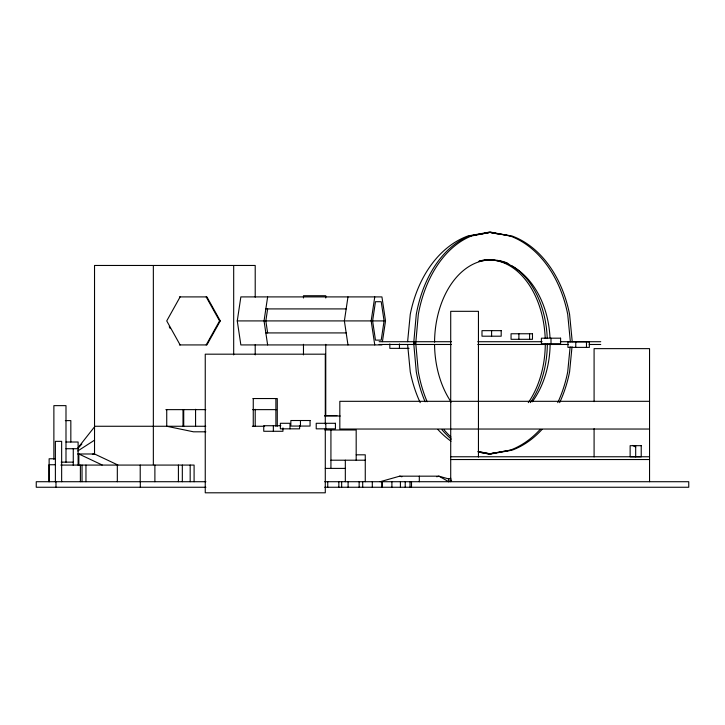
<?xml version="1.0" encoding="UTF-8"?>
<svg xmlns="http://www.w3.org/2000/svg" width="725" height="725" viewBox="0 0 725 725"><rect width="100%" height="100%" fill="white"/><g stroke="black" fill="none" stroke-linecap="round" stroke-linejoin="round"><path stroke-width="1.09" d="M425.095 401.768A110.898 75.192 -90 0 1 416.277 371.798L413.712 343.097L416.277 314.387A110.898 75.192 -90 0 1 469.447 235.978L490.943 232.199L510.409 235.978M427.134 401.768A110.898 75.192 -90 0 1 418.316 371.798L415.751 343.097L418.316 314.387A110.898 75.192 -90 0 1 471.486 235.978L490.943 232.199M407.613 341.711L410.25 314.387A110.898 81.508 -90 0 1 467.888 235.978L488.985 232.199L510.083 235.978A110.898 81.508 -90 0 1 567.72 314.387L570.357 341.711M570.149 346.668L567.72 371.798A110.898 81.508 -90 0 1 557.743 402.656M572.025 346.668L569.596 371.798A110.898 81.508 -90 0 1 559.618 402.656M381.93 344.928L240.854 344.928L237.265 320.912L240.854 296.906L381.93 296.906L385.519 320.912L382.419 341.647M267.634 296.906L264.045 320.912L267.634 344.928M267.634 308.913L265.839 320.912L267.634 332.92M347.973 296.906L344.384 320.912L347.973 344.928M374.752 344.928L371.164 320.912L374.752 296.906M384.078 320.912L381.214 340.125L375.468 340.125L372.605 320.912L375.468 301.709L381.214 301.709L384.078 320.912L372.795 320.912M180.126 296.906L166.732 320.912L180.126 344.928M206.181 344.928L219.575 320.912L206.181 296.906M179.401 296.906L206.906 296.906L220.291 320.912L206.906 344.928L179.401 344.928M77.892 447.923L94.295 427.134M78.943 447.334L81.852 444.008M77.774 450.977L94.585 440.129M380.108 481.717L399.711 476.171L438.915 476.171L448.721 481.717L451.657 480.05M436.74 476.787L438.915 476.171L448.721 478.944L450.896 478.328M478.165 451.902L488.904 453.986L495.293 452.753M488.904 453.986L510.409 450.207M469.773 235.978L471.884 235.598M473.996 235.217L476.108 234.837M478.219 234.465L488.786 232.571M92.392 454.267L94.531 453.986L117.858 464.988M265.839 308.913L346.178 308.913M219.575 320.912L220.291 320.912M237.265 320.912L371.164 320.912M265.839 332.92L346.178 332.92M379.121 341.711L451.458 341.711M477.757 341.711L542.11 341.711M560.334 341.711L600.735 341.711M413.712 343.097L415.751 343.097M379.121 344.484L451.458 344.484M477.757 344.484L568.128 344.484M589.171 344.484L600.735 344.484M409.045 348.362L389.842 348.362L389.842 343.931M252.971 398.542L277.276 398.542L277.276 426.264M649.546 401.315L339.826 401.315L339.826 429.037L649.546 429.037M165.871 409.634L205.782 409.634M252.699 409.634L276.587 409.634M324.646 415.561L336.907 415.561M324.619 416.005L340.27 416.005M65.323 420.609L70.832 420.609L70.832 442.014M280.82 425.729L263.746 425.729L263.746 431.275L282.949 431.275L282.949 427.949M94.531 426.264L205.746 426.264M252.336 426.264L264.625 426.264M324.882 429.979L356.183 429.979L356.183 460.203M205.846 431.81L193.512 431.81L166.732 426.264L166.732 409.634M65.993 442.014L78.11 442.014L78.11 465.214M65.993 448.721L78.11 448.721M77.62 453.986L94.531 453.986L94.531 265.468L255.209 265.468L255.209 297.168M356.183 454.82L365.264 454.82L365.264 481.717M450.714 456.759L649.546 456.759M55.39 458.762L49.128 458.762L49.128 481.717M450.714 459.532L649.546 459.532M330.926 460.203L365.264 460.203M61.154 462.142L73.27 462.142M49.128 464.743L55.39 464.743M60.791 465.078L194.092 465.078L194.092 481.717M325.253 468.404L345.327 468.404M205.918 481.717L36.25 481.717L36.25 487.254L205.918 487.254M324.682 481.717L688.75 481.717L688.75 487.254L324.682 487.254M480.34 452.101L490.861 453.986L511.959 450.207A110.898 81.508 -90 0 0 542.019 429.436M478.455 452.101L488.985 453.986L510.083 450.207A110.898 81.508 -90 0 0 540.134 429.436M488.904 232.199L511.959 235.978A110.898 81.508 90 0 1 569.596 314.387L572.243 341.711M490.934 232.589L493.118 233.015M495.293 233.441L497.477 233.858M478.02 451.476L490.943 453.986M399.711 476.171L401.886 476.787M102.171 464.988L78.853 453.986L78.853 465.441M632.707 445.422L635.68 447.062M169.233 326.676L170.302 328.597M407.613 344.484L410.25 371.798A110.898 81.508 -90 0 0 420.228 402.656M649.546 481.717L649.546 348.634L594.092 348.634L594.092 401.641M635.68 445.875L635.68 456.868M594.092 428.711L594.092 456.904M586.48 341.847L586.48 347.384M575.768 341.847L575.768 347.384M551 338.185L551 343.732M529.603 333.763L529.603 339.309M518.892 333.763L518.892 339.309M491.595 330.654L491.595 336.201M478.446 457.031L478.446 311.315L450.714 311.315L450.714 481.717M448.721 478.944L448.721 481.717M419.313 476.171L419.313 481.717M414.727 341.711L414.727 344.484M411.51 481.717L411.51 487.254M410.024 481.717L410.024 487.254M405.221 481.717L405.221 487.254M400.417 481.717L400.417 487.254M399.448 343.931L399.448 348.362M391.908 481.717L391.908 487.254M382.302 481.717L382.302 487.254M381.903 481.717L381.903 487.254M372.306 481.717L372.306 487.254M362.699 481.717L362.699 487.254M359.138 481.717L359.138 487.254M348.1 481.717L348.1 487.254M345.327 460.203L345.327 481.717M341.656 481.717L341.656 487.254M338.838 481.717L338.838 487.254M330.926 429.979L330.926 468.404M327.745 481.717L327.745 487.254M325.761 298.002L325.761 295.737L303.476 295.737L303.476 298.002M325.761 344.348L325.761 415.887M325.824 423.291L325.824 428.837M325.289 424.053L325.289 354.181L205.248 354.181L205.248 492.801L325.289 492.801L325.289 428.566M303.476 344.293L303.476 354.878M300.458 420.518L300.458 426.064M299.588 425.512L299.588 428.837L280.376 428.837L280.376 423.291L289.982 423.291L289.982 428.837M275.89 398.542L275.89 426.264M273.352 425.729L273.352 431.275M255.209 344.737L255.209 354.924M255.209 409.281L255.209 426.264M253.261 398.542L253.261 426.264M233.686 265.468L233.686 354.924M195.569 409.281L195.569 426.264M190.177 465.078L190.177 481.717M183.724 409.634L183.724 426.264M183.008 409.634L183.008 426.264M182.328 465.078L182.328 481.717M178.413 465.078L178.413 481.717M154.887 465.078L154.887 481.717M153.347 265.468L153.347 464.743M140.315 481.717L140.315 487.254M140.215 465.078L140.215 481.717M117.323 465.078L117.323 481.717M85.958 465.078L85.958 481.717M82.034 465.078L82.034 481.717M80.393 465.078L80.393 481.717M73.27 448.721L73.27 465.405M65.993 462.142L65.993 405.638L53.877 405.638L53.877 459.324M61.652 481.717L61.652 441.344L55.39 441.344L55.39 481.717M55.979 481.717L55.979 487.254M49.028 465.078L49.028 481.717M450.959 437.003A110.898 75.192 -90 0 1 444.053 429.789M497.006 260.402A83.176 56.396 -90 0 1 509.349 264.471M512.149 266.03A83.176 56.396 -90 0 1 547.257 338.521M547.339 343.994A83.176 56.396 -90 0 1 530.328 402.629M451.186 402.085A83.176 56.396 -90 0 1 434.556 344.384M434.556 342.191A83.176 56.396 -90 0 1 493.87 260.03M451.312 439.132A110.898 75.192 -90 0 1 442.014 429.789M494.967 260.402A83.176 56.396 -90 0 1 545.218 338.521M545.3 343.994A83.176 56.396 -90 0 1 528.289 402.629M480.249 260.909A83.176 56.396 -90 0 1 493.924 260.248M489.52 259.94A83.176 61.136 -90 0 1 507.427 263.03M478.89 261.535A83.176 61.136 -90 0 1 487.39 260.058M451.013 441.217A110.898 81.508 -90 0 1 437.837 429.436M479.116 261.009A83.176 61.136 90 0 1 485.505 260.058M489.756 259.931A83.176 61.136 90 0 1 549.985 337.632M550.112 344.139A83.176 61.136 90 0 1 532.286 401.795M501.192 330.654L481.989 330.654L481.989 336.201L501.192 336.201L501.192 330.654M532.476 333.763L511.052 333.763L511.052 339.309L532.476 339.309L532.476 333.763M560.597 338.185L541.394 338.185L541.394 343.732L560.597 343.732L560.597 338.185M589.353 341.847L567.929 341.847L567.929 347.384L589.353 347.384L589.353 341.847M310.055 420.518L290.852 420.518L290.852 426.064L310.055 426.064L310.055 420.518M335.43 423.291L316.218 423.291L316.218 428.837L335.43 428.837L335.43 423.291M641.226 445.676L630.134 445.676L630.134 456.759L641.226 456.786L641.226 445.676"/></g></svg>
